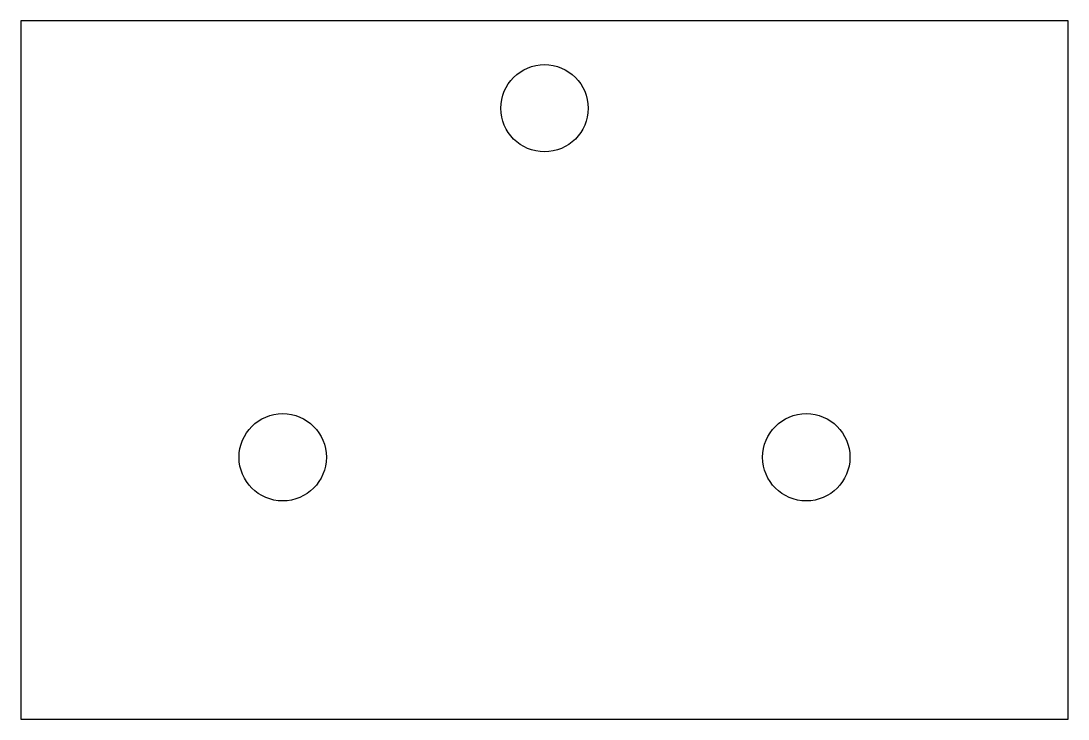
# Model space of a CAD drawing. Header units: metres. Extents: x 0 to 6000, y 0 to 4000.
import ezdxf

# ---------------------------------------------------------------- set-up
doc = ezdxf.new("R2010")
doc.units = ezdxf.units.M

msp = doc.modelspace()

# ---------------------------------------------------------------- linework, layer by layer
msp.add_lwpolyline([(0, 0), (6000, 0), (6000, 4000), (0, 4000), (0, 0)], close=True)
for centre in [(3000, 3500), (1500, 1500), (4500, 1500)]:
    msp.add_circle(centre, 250)

doc.saveas('drawing.dxf')
